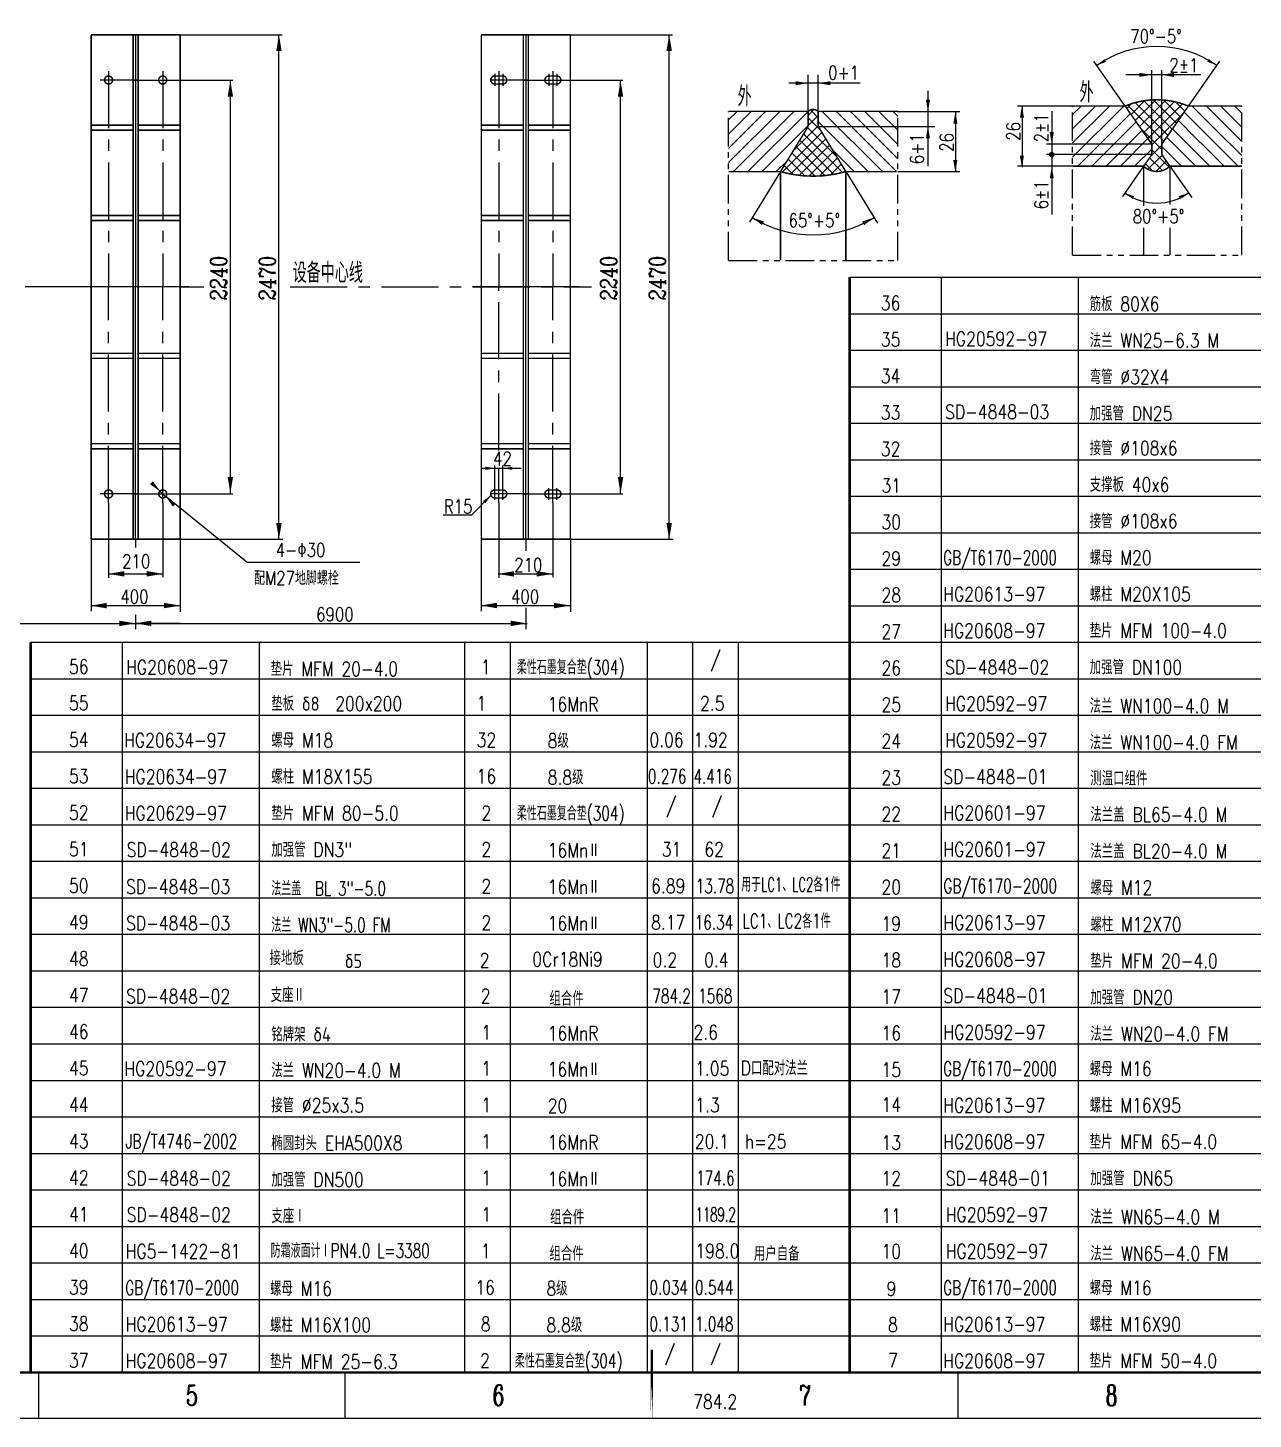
# Model space of a CAD drawing. Header units: millimetres. Extents: x 0 to 841, y 645 to 1239.
# Drawn here: x 291.3 to 559.8, y 644.7 to 949.6 of the extents above; entities that cross this region are included whole.
import ezdxf
from ezdxf.enums import TextEntityAlignment as Align

# ---------------------------------------------------------------- set-up
doc = ezdxf.new("R2010")
doc.units = ezdxf.units.MM
doc.header["$LTSCALE"] = 10
for name, pattern in [('CENTER', [2, 1.25, -0.25, 0.25, -0.25]), ('DASHDOT-M', [25, 20, -2, 1, -2]), ('PHANTOM2', [1.25, 0.625, -0.125, 0.125, -0.125, 0.125, -0.125])]:
    doc.linetypes.add(name, pattern=pattern)
for name, color, linetype in [('CEN', 1, 'CENTER'), ('DIM', 4, 'Continuous'), ('DIV', 5, 'PHANTOM2'), ('HAT', 3, 'Continuous'), ('THN', 2, 'Continuous'), ('TXT', 4, 'Continuous')]:
    doc.layers.add(name, color=color, linetype=linetype)
doc.layers.add('THK', color=7, linetype='Continuous', lineweight=40)
doc.styles.add('HZ', font='romans.shx', dxfattribs={"width": 3, "height": 6, "bigfont": 'hztxtc.shx'})
doc.styles.add('HZFS', font='complex.shx', dxfattribs={"width": 0.7, "bigfont": 'HZTXTC.SHX'})
doc.styles.get("Standard").update_dxf_attribs({"font": 'complex.shx', "width": 0.7, "bigfont": 'HZTXTC.SHX'})

msp = doc.modelspace()

# ---------------------------------------------------------------- hatches: boundary and pattern name
at = {"layer": 'HAT'}
h = msp.add_hatch(dxfattribs=at)
h.set_pattern_fill('ANSI37', color=256, scale=0.5, style=0)
h.set_pattern_definition([(45, (-61.2602, -0.4111), (-1.122532, 1.122532), []), (135, (-61.2602, -0.4111), (-1.122532, -1.122532), [])])
h.paths.add_polyline_path([(539.77681, 924.14464), (545.62066, 932.49051, 0.082905444), (539.77681, 933.8335)])
h.paths.add_polyline_path([(539.77681, 933.8335, 0.030238025), (537.57681, 933.8335), (537.57681, 924.14464), (537.57681, 921.8339), (535.79591, 919.29051, 0.396470089), (541.55772, 919.29051), (539.77681, 921.8339), (539.77681, 924.0339)])
h.paths.add_polyline_path([(537.57681, 924.14464), (537.57681, 933.8335, 0.082905444), (531.73297, 932.49051)])
h = msp.add_hatch(dxfattribs=at)
h.set_pattern_fill('ANSI37', color=256, scale=0.5, style=0)
h.set_pattern_definition([(45, (-30.7957, -0.4111), (-1.122532, 1.122532), []), (135, (-30.7957, -0.4111), (-1.122532, -1.122532), [])])
h.paths.add_polyline_path([(456.21569, 918.10661, 0.139712837), (470.5481, 918.10661), (464.4819, 928.00661), (464.4819, 931.30661, 0.393548223), (462.26635, 931.29213), (462.2819, 928.00661)])

# ---------------------------------------------------------------- linework, layer by layer
at = {"color": 1, "linetype": 'DASHDOT-M'}
for p, q in [((314.90982, 948.08604), (314.90982, 892.83362)), ((400.41433, 948.08604), (400.41433, 892.83362)), ((393.60361, 939.51074), (393.60361, 936.91144)), ((395.36361, 939.51074), (395.36361, 936.91144)), ((405.46506, 939.51074), (405.46506, 936.91144)), ((407.22506, 939.51074), (407.22506, 936.91144)), ((315.46187, 938.18604), (307.14521, 938.18604)), ((314.35777, 938.18604), (322.67443, 938.18604)), ((400.96639, 938.18604), (392.64972, 938.18604)), ((399.86228, 938.18604), (408.17895, 938.18604)), ((326.58882, 892.83362), (303.22355, 892.83362)), ((314.90982, 837.5812), (314.90982, 892.83362)), ((324.66208, 892.83362), (329.82116, 892.83362)), ((412.09334, 892.83362), (388.72807, 892.83362)), ((400.41433, 837.5812), (400.41433, 892.83362)), ((394.48361, 845.53353), (394.48361, 853.23514)), ((393.60361, 846.1565), (393.60361, 848.75579)), ((395.36361, 846.1565), (395.36361, 848.75579)), ((405.46506, 846.1565), (405.46506, 848.75579)), ((407.22506, 846.1565), (407.22506, 848.75579)), ((315.46187, 847.4812), (307.14521, 847.4812)), ((314.35777, 847.4812), (322.67443, 847.4812)), ((400.96639, 847.4812), (392.64972, 847.4812)), ((399.86228, 847.4812), (408.17895, 847.4812))]:
    msp.add_line(p, q, dxfattribs=at)
at = {"color": 4, "linetype": 'Continuous'}
for p, q in [((316.80521, 948.08604), (347.04531, 948.08604)), ((402.30972, 948.08604), (432.54983, 948.08604)), ((531.73297, 932.49051), (524.85382, 942.31495)), ((545.62066, 932.49051), (552.52003, 942.34383)), ((462.26629, 931.30661), (462.26629, 939.31082)), ((462.26629, 931.30661), (462.26629, 939.31082)), ((537.57681, 924.14464), (537.57681, 940.37348)), ((539.77681, 924.14464), (539.77681, 940.37348)), ((318.57435, 938.18604), (336.19097, 938.18604)), ((404.07887, 938.18604), (421.69549, 938.18604)), ((481.93272, 931.30661), (495.53715, 931.30661)), ((520.23676, 932.49051), (508.17674, 932.49051)), ((537.57681, 924.14464), (514.51735, 924.14464)), ((537.57681, 921.8339), (514.51735, 921.8339)), ((456.21569, 918.10661), (449.45399, 907.07155)), ((470.5481, 918.10661), (477.44945, 906.84366)), ((520.23676, 919.29051), (508.17674, 919.29051)), ((535.79591, 919.29051), (531.13737, 912.63742)), ((541.55772, 919.29051), (546.33598, 912.46644)), ((393.60361, 848.75579), (393.60361, 853.74419)), ((395.36361, 848.75579), (395.36361, 853.74419)), ((308.9791, 845.53353), (308.9791, 829.127)), ((318.57435, 847.4812), (336.19097, 847.4812)), ((320.84054, 845.53353), (320.84054, 829.27687)), ((394.48361, 845.53353), (394.48361, 829.127)), ((404.07887, 847.4812), (421.69549, 847.4812)), ((406.34506, 845.53353), (406.34506, 829.27687)), ((382.27214, 842.92689), (388.55088, 842.92689)), ((305.15756, 837.5812), (305.15756, 821.78688)), ((314.90982, 837.5812), (314.90982, 835.73505)), ((316.80521, 837.5812), (347.19252, 837.5812)), ((324.66208, 837.5812), (324.66208, 821.637)), ((390.66208, 837.5812), (390.66208, 821.78688)), ((400.41433, 837.5812), (400.41433, 835.00543)), ((402.30972, 837.5812), (432.69704, 837.5812)), ((410.16659, 837.5812), (410.16659, 821.637)), ((314.90982, 820.98219), (314.90982, 817.88293)), ((400.41433, 822.50037), (400.41433, 817.88293))]:
    msp.add_line(p, q, dxfattribs=at)
at = {"color": 1, "linetype": 'ByBlock'}
for p, q in [((346.32083, 837.5812), (346.32083, 948.08604)), ((431.82535, 837.5812), (431.82535, 948.08604)), ((548.3296, 939.31538), (531.86404, 939.31538)), ((545.34861, 939.31538), (534.35501, 939.31538)), ((335.66208, 847.4812), (335.66208, 938.18604)), ((421.16659, 847.4812), (421.16659, 938.18604)), ((473.69067, 937.48521), (458.02195, 937.48521)), ((470.55886, 937.48521), (459.56525, 937.48521)), ((488.52972, 935.83672), (488.52972, 919.28828)), ((509.14245, 932.49051), (509.14245, 919.05241)), ((515.66577, 931.36372), (515.66577, 908.7477)), ((494.53881, 928.44001), (494.53881, 917.98451)), ((390.66208, 853.09844), (399.4083, 853.09844)), ((318.46875, 849.88396), (321.47809, 846.87462)), ((339.26251, 832.49736), (321.4986, 846.89693)), ((392.8074, 847.1834), (388.55088, 842.92689)), ((308.85701, 829.97386), (320.84054, 829.97386)), ((394.36153, 829.97386), (406.34506, 829.97386)), ((305.15756, 823.01955), (324.66208, 823.01955)), ((390.66208, 823.01955), (410.16659, 823.01955)), ((229.10982, 819.11671), (314.90982, 819.11671)), ((314.90982, 819.12866), (324.66208, 819.12866)), ((314.90982, 819.11671), (400.70982, 819.11671))]:
    msp.add_line(p, q, dxfattribs=at)
at = {"color": 2, "linetype": 'Continuous'}
for p, q in [((464.4819, 931.30661), (464.4819, 939.31018)), ((464.4819, 931.30661), (464.4819, 939.31018)), ((464.4819, 928.00661), (464.4819, 931.30661))]:
    msp.add_line(p, q, dxfattribs=at)
at = {"color": 0, "linetype": 'Continuous'}
for p, q in [((444.83108, 929.42776), (446.70994, 931.30661)), ((444.83108, 923.20522), (452.93248, 931.30661)), ((444.83108, 920.09395), (456.04375, 931.30661)), ((444.83108, 926.31649), (449.82121, 931.30661)), ((445.95502, 918.10661), (459.15502, 931.30661)), ((449.06629, 918.10661), (462.2819, 931.32222)), ((478.55397, 918.10661), (465.35397, 931.30661)), ((481.66524, 918.10661), (468.46524, 931.30661)), ((481.93272, 920.9504), (471.57651, 931.30661)), ((481.93272, 924.06167), (474.68778, 931.30661)), ((481.93272, 927.17294), (477.79905, 931.30661)), ((481.93272, 930.28421), (480.91032, 931.30661)), ((520.23676, 927.50039), (525.22689, 932.49051)), ((520.23676, 930.61166), (522.11562, 932.49051)), ((520.23676, 921.27785), (531.44943, 932.49051)), ((520.23676, 924.38912), (528.33816, 932.49051)), ((521.3607, 919.29051), (532.89753, 930.82734)), ((550.28726, 925.54835), (544.6835, 931.15211)), ((553.39853, 925.54835), (546.45637, 932.49051)), ((556.5098, 925.54835), (549.56764, 932.49051)), ((557.3384, 927.83102), (552.67891, 932.49051)), ((557.3384, 930.94229), (555.81034, 932.47035)), ((452.17756, 918.10661), (462.2819, 928.21095)), ((475.4427, 918.10661), (464.4819, 929.06741)), ((524.47197, 919.29051), (534.17887, 928.99741)), ((527.58324, 919.29051), (535.4602, 927.16747)), ((544.06472, 925.54835), (542.12083, 927.49224)), ((547.17599, 925.54835), (543.40217, 929.32217)), ((530.69451, 919.29051), (536.74154, 925.33754)), ((543.1139, 923.3879), (540.95345, 925.54835)), ((546.22517, 923.3879), (544.06472, 925.54835)), ((549.33644, 923.3879), (547.17599, 925.54835)), ((552.44771, 923.3879), (550.28726, 925.54835)), ((555.55898, 923.3879), (553.39853, 925.54835)), ((557.3384, 924.71975), (556.5098, 925.54835)), ((472.33143, 918.10661), (467.72635, 922.71169)), ((533.80578, 919.29051), (537.57681, 923.06155)), ((539.89187, 921.87345), (539.77681, 921.9885)), ((544.11307, 919.27746), (540.00263, 923.3879)), ((547.21129, 919.29051), (543.1139, 923.3879)), ((550.32256, 919.29051), (546.22517, 923.3879)), ((553.43383, 919.29051), (549.33644, 923.3879)), ((556.5451, 919.29051), (552.44771, 923.3879)), ((557.3384, 921.60848), (555.55898, 923.3879)), ((455.28883, 918.10661), (457.68228, 920.50006))]:
    msp.add_line(p, q, dxfattribs=at)
at = {"color": 0, "linetype": 'ByBlock'}
msp.add_line((494.55239, 931.30661), (494.55239, 918.10661), dxfattribs=at)
at = {"color": 7, "linetype": 'Continuous'}
for p, q in [((464.4819, 928.00661), (490.07012, 927.98803)), ((537.57681, 924.14464), (537.57681, 921.8339)), ((539.77681, 924.0339), (539.77681, 921.87345)), ((481.93272, 918.10661), (483.16399, 918.10661)), ((481.93272, 918.10661), (495.53715, 918.10661)), ((339.26251, 832.49736), (364.06368, 832.49736)), ((427.04019, 654.98478), (427.04019, 814.98478)), ((437.04019, 654.98478), (437.04019, 814.98478)), ((447.04019, 654.98478), (447.04019, 814.98478))]:
    msp.add_line(p, q, dxfattribs=at)
for p, q in [((471.38073, 894.98478), (651, 894.98478)), ((491.5201, 654.98478), (491.5201, 894.98478)), ((521.5201, 654.98478), (521.5201, 894.98478)), ((471.38073, 886.98478), (651, 886.98478)), ((471.38073, 878.98478), (651, 878.98478)), ((471.38073, 870.98478), (651, 870.98478)), ((471.38073, 862.98478), (651, 862.98478)), ((471.38073, 854.98478), (651, 854.98478)), ((471.38073, 846.98478), (651, 846.98478)), ((471.38073, 838.98478), (651, 838.98478)), ((471.38073, 830.98478), (651, 830.98478)), ((471.5201, 822.98478), (651, 822.98478)), ((291.90083, 814.98478), (471.5201, 814.98478)), ((312.04019, 654.98478), (312.04019, 814.98478)), ((342.04019, 654.98478), (342.04019, 814.98478)), ((387.04019, 654.98478), (387.04019, 814.98478)), ((397.04019, 654.98478), (397.04019, 814.98478)), ((471.38073, 814.98478), (651, 814.98478)), ((291.90083, 806.98478), (471.5201, 806.98478)), ((471.5201, 806.98478), (651, 806.98478)), ((291.90083, 798.98478), (471.5201, 798.98478)), ((471.38073, 798.98478), (651, 798.98478)), ((291.90083, 790.98478), (471.5201, 790.98478)), ((471.38073, 790.98478), (651, 790.98478)), ((292.04019, 782.98478), (471.5201, 782.98478)), ((471.38073, 782.98478), (651, 782.98478)), ((292.04019, 774.98478), (471.5201, 774.98478)), ((471.38073, 774.98478), (651, 774.98478)), ((292.04019, 766.98478), (471.5201, 766.98478)), ((471.38073, 766.98478), (651, 766.98478)), ((292.04019, 758.98478), (471.5201, 758.98478)), ((471.38073, 758.98478), (651, 758.98478)), ((292.04019, 750.98478), (471.5201, 750.98478)), ((471.38073, 750.98478), (651, 750.98478)), ((292.04019, 742.98478), (471.5201, 742.98478)), ((471.38073, 742.98478), (651, 742.98478)), ((292.04019, 734.98478), (471.5201, 734.98478)), ((471.38073, 734.98478), (651, 734.98478)), ((292.04019, 726.98478), (471.5201, 726.98478)), ((471.38073, 726.98478), (651, 726.98478)), ((292.04019, 718.98478), (471.5201, 718.98478)), ((471.38073, 718.98478), (651, 718.98478)), ((292.04019, 710.98478), (471.5201, 710.98478)), ((471.38073, 710.98478), (651, 710.98478)), ((292.04019, 702.98478), (471.5201, 702.98478)), ((471.38073, 702.98478), (651, 702.98478)), ((292.04019, 694.98478), (471.5201, 694.98478)), ((471.5201, 694.98478), (651, 694.98478)), ((292.04019, 686.98478), (471.5201, 686.98478)), ((471.5201, 686.98478), (651, 686.98478)), ((292.04019, 678.98478), (471.5201, 678.98478)), ((471.5201, 678.98478), (651, 678.98478)), ((292.04019, 670.98478), (471.5201, 670.98478)), ((471.5201, 670.98478), (651, 670.98478)), ((471.5201, 662.98478), (651, 662.98478)), ((471.5201, 654.98478), (651, 654.98478))]:
    msp.add_line(p, q)
at = {"color": 4, "linetype": 'Continuous', "const_width": 0.33}
for points in [[(324.66208, 948.08604), (305.15756, 948.08604)], [(305.15756, 948.08604), (305.15756, 892.83362)], [(314.35777, 948.08604), (314.35777, 892.83362)], [(315.46187, 948.08604), (315.46187, 892.83362)], [(324.66208, 948.08604), (324.66208, 892.83362)], [(410.16659, 948.08604), (390.66208, 948.08604)], [(390.66208, 948.08604), (390.66208, 892.83362)], [(399.86228, 948.08604), (399.86228, 892.83362)], [(400.96639, 948.08604), (400.96639, 892.83362)], [(410.16659, 948.08604), (410.16659, 892.83362)], [(393.60361, 939.06604), (394.48361, 939.06604)], [(394.48361, 939.06604), (395.36361, 939.06604)], [(405.46506, 939.06604), (406.34506, 939.06604)], [(406.34506, 939.06604), (407.22506, 939.06604)], [(393.60361, 937.30604), (394.48361, 937.30604)], [(394.48361, 937.30604), (395.36361, 937.30604)], [(405.46506, 937.30604), (406.34506, 937.30604)], [(406.34506, 937.30604), (407.22506, 937.30604)], [(444.83108, 931.30661), (462.26629, 931.30661)], [(462.26629, 931.30661), (462.2819, 928.00661)], [(464.4819, 931.30661), (481.93272, 931.30661)], [(464.4819, 931.30661), (464.4819, 928.00661)], [(520.23676, 932.49051), (531.73297, 932.49051)], [(545.62066, 932.49051), (557.3384, 932.49051)], [(314.35777, 928.28604), (305.15756, 928.28604)], [(314.35777, 927.18604), (305.15756, 927.18604)], [(324.66208, 928.28604), (315.46187, 928.28604)], [(324.66208, 927.18604), (315.46187, 927.18604)], [(399.86228, 928.28604), (390.66208, 928.28604)], [(399.86228, 927.18604), (390.66208, 927.18604)], [(410.16659, 928.28604), (400.96639, 928.28604)], [(410.16659, 927.18604), (400.96639, 927.18604)], [(456.21569, 918.10661), (462.2819, 928.00661)], [(470.5481, 918.10661), (464.4819, 928.00661)], [(444.83108, 918.10661), (456.21569, 918.10661)], [(456.21569, 918.10661), (456.21569, 898.64137)], [(470.5481, 918.10661), (481.66524, 918.10661)], [(470.5481, 918.10661), (470.5481, 898.64137)], [(534.84625, 919.29051), (535.79591, 919.29051)], [(535.79591, 919.29051), (535.79591, 910.58876)], [(541.55772, 919.29051), (557.3384, 919.29051)], [(541.55772, 919.29051), (541.55772, 910.88529)], [(314.35777, 908.48604), (305.15756, 908.48604)], [(324.66208, 908.48604), (315.46187, 908.48604)], [(399.86228, 908.48604), (390.66208, 908.48604)], [(410.16659, 908.48604), (400.96639, 908.48604)], [(314.35777, 907.38604), (305.15756, 907.38604)], [(324.66208, 907.38604), (315.46187, 907.38604)], [(399.86228, 907.38604), (390.66208, 907.38604)], [(410.16659, 907.38604), (400.96639, 907.38604)], [(535.79591, 905.84625), (535.79591, 899.82527)], [(541.55772, 905.84625), (541.55772, 899.82527)], [(305.15756, 837.5812), (305.15756, 892.83362)], [(314.35777, 837.5812), (314.35777, 892.83362)], [(315.46187, 837.5812), (315.46187, 892.83362)], [(324.66208, 837.5812), (324.66208, 892.83362)], [(390.66208, 837.5812), (390.66208, 892.83362)], [(399.86228, 837.5812), (399.86228, 892.83362)], [(400.96639, 837.5812), (400.96639, 892.83362)], [(410.16659, 837.5812), (410.16659, 892.83362)], [(314.35777, 878.2812), (305.15756, 878.2812)], [(324.66208, 878.2812), (315.46187, 878.2812)], [(399.86228, 878.2812), (390.66208, 878.2812)], [(410.16659, 878.2812), (400.96639, 878.2812)], [(314.35777, 877.1812), (305.15756, 877.1812)], [(324.66208, 877.1812), (315.46187, 877.1812)], [(399.86228, 877.1812), (390.66208, 877.1812)], [(410.16659, 877.1812), (400.96639, 877.1812)], [(314.35777, 858.4812), (305.15756, 858.4812)], [(314.35777, 857.3812), (305.15756, 857.3812)], [(324.66208, 858.4812), (315.46187, 858.4812)], [(324.66208, 857.3812), (315.46187, 857.3812)], [(399.86228, 858.4812), (390.66208, 858.4812)], [(399.86228, 857.3812), (390.66208, 857.3812)], [(410.16659, 858.4812), (400.96639, 858.4812)], [(410.16659, 857.3812), (400.96639, 857.3812)], [(393.60361, 848.3612), (394.48361, 848.3612)], [(394.48361, 848.3612), (395.36361, 848.3612)], [(405.46506, 848.3612), (406.34506, 848.3612)], [(406.34506, 848.3612), (407.22506, 848.3612)], [(393.60361, 846.6012), (394.48361, 846.6012)], [(394.48361, 846.6012), (395.36361, 846.6012)], [(405.46506, 846.6012), (406.34506, 846.6012)], [(406.34506, 846.6012), (407.22506, 846.6012)], [(324.66208, 837.5812), (305.15756, 837.5812)], [(410.16659, 837.5812), (390.66208, 837.5812)]]:
    msp.add_lwpolyline(points, dxfattribs=at)
at = {"color": 4, "linetype": 'Continuous'}
for points, const_width in [([(309.8591, 938.18604, 2.414213562), (308.9791, 937.30604, 0.414213562)], 0.33), ([(319.96054, 938.18604, -2.414213562), (320.84054, 937.30604, -0.414213562)], 0.33), ([(515.66577, 922.1339, 2.414213562), (515.96577, 921.8339, 0.414213562)], 0.6), ([(309.8591, 847.4812, -2.414213562), (308.9791, 848.3612, -0.414213562)], 0.33), ([(319.96054, 847.4812, 2.414213562), (320.84054, 848.3612, 0.414213562)], 0.33)]:
    msp.add_lwpolyline(points, format="xyb", close=True, dxfattribs=dict(at, const_width=const_width))
at = {"color": 4, "linetype": 'Continuous', "const_width": 0.33}
for points in [[(392.72361, 938.18604, -0.414213562), (393.60361, 939.06604, -0.414213562)], [(396.24361, 938.18604, 0.414213562), (395.36361, 939.06604, 0.414213562)], [(404.58506, 938.18604, -0.414213562), (405.46506, 939.06604, -0.414213562)], [(408.10506, 938.18604, 0.414213562), (407.22506, 939.06604, 0.414213562)], [(393.60361, 937.30604, -0.414213562), (392.72361, 938.18604, -2.414213562)], [(395.36361, 937.30604, 0.414213562), (396.24361, 938.18604, 2.414213562)], [(405.46506, 937.30604, -0.414213562), (404.58506, 938.18604, -2.414213562)], [(407.22506, 937.30604, 0.414213562), (408.10506, 938.18604, 2.414213562)], [(545.62066, 932.49051, 0.198197068), (531.73297, 932.49051, 0.198197068)], [(464.4819, 931.30661, 0.38977975), (462.2819, 931.30661, 0.38977975)], [(456.21569, 918.10661, 0.139712837), (470.5481, 918.10661, 0.139712837)], [(535.79591, 919.29051, 0.396470089), (541.55772, 919.29051, 0.396470089)], [(393.60361, 848.3612, 0.414213562), (392.72361, 847.4812, 2.414213562)], [(392.72361, 847.4812, 0.414213562), (393.60361, 846.6012, 0.414213562)], [(395.36361, 848.3612, -0.414213562), (396.24361, 847.4812, -2.414213562)], [(396.24361, 847.4812, -0.414213562), (395.36361, 846.6012, -0.414213562)], [(405.46506, 848.3612, 0.414213562), (404.58506, 847.4812, 2.414213562)], [(404.58506, 847.4812, 0.414213562), (405.46506, 846.6012, 0.414213562)], [(407.22506, 848.3612, -0.414213562), (408.10506, 847.4812, -2.414213562)], [(408.10506, 847.4812, -0.414213562), (407.22506, 846.6012, -0.414213562)]]:
    msp.add_lwpolyline(points, format="xyb", dxfattribs=at)
at = {"color": 7, "linetype": 'Continuous', "const_width": 0.33}
for points in [[(537.57681, 924.14464), (531.73297, 932.49051)], [(539.77681, 924.14464), (545.62066, 932.49051)], [(537.57681, 921.8339), (535.79591, 919.29051)], [(539.77681, 921.8339), (541.55772, 919.29051)]]:
    msp.add_lwpolyline(points, dxfattribs=at)
at = {"color": 2, "linetype": 'Continuous', "const_width": 0.33}
for points in [[(537.57681, 921.8339), (537.57681, 924.14464)], [(539.77681, 921.8339), (539.77681, 924.14464)], [(535.79591, 919.29051), (520.23676, 919.29051)]]:
    msp.add_lwpolyline(points, dxfattribs=at)
at = {"const_width": 0.6}
for points in [[(471.38073, 654.98478), (471.38073, 894.98478)], [(291.90083, 654.98478), (291.90083, 814.98478)]]:
    msp.add_lwpolyline(points, dxfattribs=at)
at = {"color": 4, "linetype": 'Continuous'}
for centre, radius, start, end in [((538.67681, 922.57367), 22.93569, 55, 125), ((538.67681, 923.40487), 12.17255, 235, 305), ((463.3819, 929.8018), 25.53889, 238.5022005, 301.4977995)]:
    msp.add_arc(centre, radius, start, end, dxfattribs=at)
at = {"color": 1, "linetype": 'ByBlock'}
for points in [[(345.72683, 944.5451), (346.91483, 944.5451), (346.32083, 948.1091)], [(431.23135, 944.5451), (432.41935, 944.5451), (431.82535, 948.1091)], [(534.8783, 939.76088), (534.8783, 938.86988), (537.5513, 939.31538)], [(534.8783, 939.76088), (534.8783, 938.86988), (537.5513, 939.31538)], [(542.41811, 939.76088), (542.41811, 938.86988), (539.74511, 939.31538)], [(542.41811, 939.76088), (542.41811, 938.86988), (539.74511, 939.31538)], [(335.06808, 934.5206), (336.25608, 934.5206), (335.66208, 938.0846)], [(420.57259, 934.5206), (421.76059, 934.5206), (421.16659, 938.0846)], [(459.57285, 937.93071), (459.57285, 937.03971), (462.24585, 937.48521)], [(459.57285, 937.93071), (459.57285, 937.03971), (462.24585, 937.48521)], [(467.1551, 937.93071), (467.1551, 937.03971), (464.4821, 937.48521)], [(467.1551, 937.93071), (467.1551, 937.03971), (464.4821, 937.48521)], [(488.09136, 933.85113), (488.98236, 933.85113), (488.53686, 931.17813)], [(494.10689, 928.63361), (494.99789, 928.63361), (494.55239, 931.30661)], [(508.69106, 929.92351), (509.58206, 929.92351), (509.13656, 932.59651)], [(488.08422, 925.3872), (488.97522, 925.3872), (488.52972, 928.0602)], [(515.21797, 926.77627), (516.10897, 926.77627), (515.66347, 924.10327)], [(508.679, 921.64039), (509.57, 921.64039), (509.1245, 918.96739)], [(494.08503, 920.63048), (494.97603, 920.63048), (494.53053, 917.95748)], [(515.22164, 916.62587), (516.11264, 916.62587), (515.66714, 919.29887)], [(335.06808, 851.16484), (336.25608, 851.16484), (335.66208, 847.60084)], [(391.57154, 853.4578), (391.57154, 852.745), (393.70994, 853.1014)], [(397.47972, 853.45546), (397.47972, 852.74266), (395.34132, 853.09906)], [(420.57259, 851.16484), (421.76059, 851.16484), (421.16659, 847.60084)], [(318.70712, 850.23861), (318.07709, 849.60858), (320.2822, 848.03349)], [(323.0942, 844.70831), (323.72423, 845.33834), (321.51912, 846.91342)], [(391.53235, 845.42764), (391.02832, 845.93167), (392.79241, 847.19173)], [(345.7218, 841.08478), (346.9098, 841.08478), (346.3158, 837.52078)], [(431.23135, 841.11499), (432.41935, 841.11499), (431.82535, 837.55099)], [(312.45018, 830.56786), (312.45018, 829.37986), (308.88618, 829.97386)], [(317.31612, 830.56786), (317.31612, 829.37986), (320.88012, 829.97386)], [(397.83261, 830.54994), (397.83261, 829.36194), (394.26861, 829.95594)], [(402.82064, 830.56786), (402.82064, 829.37986), (406.38464, 829.97386)], [(308.57819, 823.60161), (308.57819, 822.41361), (305.01419, 823.00761)], [(321.10184, 823.61355), (321.10184, 822.42555), (324.66584, 823.01955)], [(394.0827, 823.6255), (394.0827, 822.4375), (390.5187, 823.0315)], [(406.60636, 823.61355), (406.60636, 822.42555), (410.17036, 823.01955)], [(311.35065, 819.71496), (311.35065, 818.52696), (314.91465, 819.12096)], [(318.37663, 819.71496), (318.37663, 818.52696), (314.81263, 819.12096)], [(397.10446, 819.71071), (397.10446, 818.52271), (400.66846, 819.11671)]]:
    msp.add_solid(points, dxfattribs=at)
at = {"color": 4, "linetype": 'Continuous'}
for points in [[(527.53449, 942.15862), (527.17323, 942.76286), (525.54114, 941.37695)], [(550.10628, 942.81336), (549.74501, 942.20912), (551.73836, 941.42744)], [(533.42902, 912.09497), (533.75093, 912.72106), (531.71169, 913.37372)], [(543.43779, 912.72289), (543.75969, 912.0968), (545.47702, 913.37555)], [(452.16859, 906.40495), (452.57892, 907.18343), (450.03832, 908.02519)], [(474.14218, 907.17002), (474.55251, 906.39155), (476.68278, 908.01178)]]:
    msp.add_solid(points, dxfattribs=at)
at = {"layer": 'CEN'}
for p, q in [((308.9791, 940.1337), (308.9791, 892.83362)), ((320.84054, 940.1337), (320.84054, 892.83362)), ((394.48361, 940.1337), (394.48361, 892.83362)), ((406.34506, 940.1337), (406.34506, 892.83362)), ((303.22355, 892.83362), (264.86757, 892.83362)), ((308.9791, 845.53353), (308.9791, 892.83362)), ((320.84054, 845.53353), (320.84054, 892.83362)), ((348.7652, 892.83362), (414.83967, 892.83362)), ((394.48361, 857.00558), (394.48361, 892.83362)), ((406.34506, 845.53353), (406.34506, 892.83362))]:
    msp.add_line(p, q, dxfattribs=at)
at = {"layer": 'DEFPOINTS', "color": 0, "linetype": 'ByBlock'}
for p in [(488.52972, 921.9055), (494.53053, 917.95748), (509.1245, 918.96739)]:
    msp.add_point(p, dxfattribs=at)
at = {"layer": 'DIV'}
for p, q in [((444.83108, 898.64137), (444.83108, 931.30661)), ((481.93272, 898.64137), (481.93272, 931.30661)), ((520.23676, 899.82527), (520.23676, 932.49051)), ((557.3384, 899.82527), (557.3384, 932.49051)), ((520.23676, 899.82527), (557.3384, 899.82527)), ((444.83108, 898.64137), (481.93272, 898.64137))]:
    msp.add_line(p, q, dxfattribs=at)
at = {"layer": 'THK'}
msp.add_lwpolyline([(25, 654.98478), (831, 654.98478), (831, 1228.98478), (25, 1228.98478)], close=True, dxfattribs=at)
at = {"layer": 'THN'}
for p, q in [((293.66667, 644.98478), (293.66667, 654.98478)), ((360.83333, 644.98478), (360.83333, 654.98478)), ((495.16667, 644.98478), (495.16667, 654.98478))]:
    msp.add_line(p, q, dxfattribs=at)
msp.add_lwpolyline([(0, 644.98478), (841, 644.98478), (841, 1238.98478), (0, 1238.98478)], close=True, dxfattribs=at)
at = {"layer": 'THN', "const_width": 0.5}
msp.add_lwpolyline([(428, 644.98478), (428, 659.98478)], close=True, dxfattribs=at)
at = {"layer": 'TXT', "linetype": 'Continuous'}
msp.add_line((292.04019, 662.98478), (471.5201, 662.98478), dxfattribs=at)

# ---------------------------------------------------------------- texts
at = {"color": 3, "linetype": 'ByBlock', "style": 'HZFS', "width": 0.8}
for s, p in [('70%%d-5%%d', (532.85406, 946.25319)), ('2%%p1', (541.4497, 939.93601)), ('0+1', (466.65995, 938.29542)), ('65%%d+5%%d', (457.97017, 905.92946)), ('80%%d+5%%d', (533.40169, 906.8112))]:
    msp.add_text(s, height=3, dxfattribs=at).set_placement(p)
at = {"color": 7, "linetype": 'Continuous', "style": 'HZ', "width": 0.7}
for s, p in [('外', (446.82623, 932.38648)), ('外', (521.75796, 933.29161)), ('设备中心线', (349.31707, 893.74659))]:
    msp.add_text(s, height=4.4, dxfattribs=at).set_placement(p)
at = {"color": 3, "linetype": 'ByBlock', "style": 'HZFS', "width": 0.8}
for s, p in [('2%%p1', (514.85403, 924.54067)), ('26', (508.72569, 924.87339)), ('6+1', (487.6219, 919.72783)), ('26', (494.12206, 922.46553)), ('6%%p1', (514.85403, 909.84746))]:
    msp.add_text(s, height=3, rotation=90, dxfattribs=at).set_placement(p)
at = {"layer": 'DIM', "style": 'HZFS', "width": 0.8}
for s, p in [('2240', (334.86654, 889.89429)), ('2470', (345.52529, 889.89429)), ('2240', (420.37106, 889.89429)), ('2470', (431.02981, 889.89429))]:
    msp.add_text(s, height=3.564, rotation=90, dxfattribs=at).set_placement(p)
for s, p in [('42', (393.24371, 853.71394)), ('R15', (382.44383, 843.23121)), ('4-Φ30', (345.5993, 833.69302)), ('210', (311.94012, 831.197)), ('210', (397.87449, 830.43552)), ('配M27地脚螺栓', (340.8494, 827.54957)), ('400', (311.55905, 823.48122)), ('400', (397.17147, 823.48122)), ('6900', (354.45457, 819.57838))]:
    msp.add_text(s, height=3, dxfattribs=at).set_placement(p)
at = {"layer": 'TXT', "linetype": 'Continuous', "style": 'HZFS'}
for s, width, p in [('36', 0.8, (478.20177, 887.76717)), ('筋板 80X6', 0.8, (523.97777, 887.541)), ('35', 0.8, (478.20177, 879.76717)), ('HG20592-97', 0.8, (492.28765, 879.90971)), ('法兰 WN25-6.3 M', 0.8, (523.97777, 879.541)), ('弯管 %%c32X4', 0.8, (523.97777, 871.541)), ('34', 0.8, (478.20177, 871.76717)), ('33', 0.8, (478.20177, 863.76717)), ('SD-4848-03', 0.8, (492.28765, 863.90971)), ('加强管 DN25', 0.8, (523.97777, 863.541)), ('32', 0.8, (478.20177, 855.76717)), ('接管 %%c108x6', 0.8, (523.97777, 855.94574)), ('31', 0.8, (478.34114, 847.76717)), ('支撑板 40x6', 0.8, (523.97777, 847.94574)), ('30', 0.8, (478.34114, 839.76717)), ('接管 %%c108x6', 0.8, (523.97777, 839.94574)), ('GB/T6170-2000', 0.7, (491.86236, 831.96165)), ('29', 0.8, (478.34114, 831.76717)), ('螺母 M20', 0.8, (523.97777, 831.95295)), ('28', 0.8, (478.34114, 823.76717)), ('HG20613-97', 0.8, (491.86236, 823.96165)), ('螺柱 M20X105', 0.8, (523.97777, 823.95295)), ('27', 0.8, (478.34114, 815.76717)), ('HG20608-97', 0.8, (491.86236, 815.96165)), ('垫片 MFM 100-4.0', 0.8, (523.97777, 815.95295)), ('56', 0.8, (300.30625, 808.08166)), ('HG20608-97', 0.8, (312.81418, 807.96165)), ('垫片 MFM 20-4.0', 0.8, (344.49787, 807.58663)), ('1', 0.8, (390.53707, 808.02373)), ('柔性石墨复合垫(304)', 0.7, (398.45099, 807.95044)), ('/', 0.8, (440.79895, 809.58935, -651)), ('SD-4848-02', 0.8, (492.28765, 807.96165)), ('加强管 DN100', 0.8, (523.97777, 807.94574)), ('26', 0.8, (478.34114, 807.76717)), ('55', 0.8, (300.30625, 800.08166)), ('垫板 δ8  200x200', 0.8, (344.63723, 799.95295)), ('1', 0.8, (389.62817, 800.02373)), ('16MnR', 0.8, (405.20242, 799.8274)), ('2.5', 0.8, (438.58569, 800.02373)), ('25', 0.8, (478.34114, 799.76717)), ('HG20592-97', 0.8, (492.28765, 799.96165)), ('法兰 WN100-4.0 M', 0.8, (523.97777, 799.45988)), ('54', 0.8, (300.30625, 792.08166)), ('HG20634-97', 0.8, (312.38245, 791.96165)), ('螺母 M18', 0.8, (344.63723, 791.95295)), ('32', 0.8, (389.62817, 792.02373)), ('8级', 0.8, (405.20242, 791.8274)), ('0.06', 0.8, (427.48959, 792.02373)), ('1.92', 0.8, (437.15932, 792.02373)), ('24', 0.8, (478.34114, 791.76717)), ('HG20592-97', 0.8, (492.28765, 791.96165)), ('法兰 WN100-4.0 FM', 0.8, (523.97777, 791.45988)), ('53', 0.8, (300.30625, 784.08166)), ('HG20634-97', 0.8, (312.52182, 783.96165)), ('螺柱 M18X155', 0.8, (344.63723, 783.95295)), ('16', 0.8, (389.62817, 784.02373)), ('8.8级', 0.8, (405.20242, 783.8274)), ('0.276', 0.7, (427.16686, 784.02373)), ('4.416', 0.7, (437.14422, 784.02373)), ('23', 0.8, (478.34114, 783.76717)), ('SD-4848-01', 0.8, (491.90456, 783.96165)), ('测温口组件', 0.8, (524.11714, 783.58663)), ('/', 0.8, (431.07768, 777.58935, -651)), ('/', 0.8, (441.07768, 777.58935, -651)), ('52', 0.8, (300.30625, 776.08166)), ('HG20629-97', 0.8, (312.52182, 775.96165)), ('垫片 MFM 80-5.0', 0.8, (344.63723, 775.95295)), ('2', 0.8, (390.67643, 776.02373)), ('柔性石墨复合垫(304)', 0.7, (398.45099, 775.95044)), ('22', 0.8, (478.34114, 775.76717)), ('HG20601-97', 0.8, (491.90456, 776.01358)), ('法兰盖 BL65-4.0 M', 0.8, (524.11714, 775.63857)), ('加强管 DN3"', 0.8, (344.63723, 767.94574)), ('51', 0.8, (300.30625, 768.08166)), ('SD-4848-02', 0.8, (312.94711, 767.96165)), ('2', 0.8, (390.67643, 768.02373)), ('16MnⅡ', 0.8, (405.20242, 767.8274)), ('31', 0.8, (430.21349, 768.02373)), ('62', 0.8, (439.53775, 768.02373)), ('21', 0.8, (478.34114, 767.76717)), ('HG20601-97', 0.8, (491.90456, 768.01358)), ('法兰盖 BL20-4.0 M', 0.8, (524.11714, 767.63857)), ('50', 0.8, (300.30625, 760.08166)), ('SD-4848-03', 0.8, (312.80775, 759.85778)), ('法兰盖  BL 3"-5.0', 0.7, (344.63723, 759.45988)), ('2', 0.8, (390.67643, 759.9718)), ('16MnⅡ', 0.8, (405.20242, 759.8274)), ('6.89', 0.8, (427.86456, 760.02373)), ('13.78', 0.7, (437.63223, 760.02373)), ('用于LC1、LC2各1件', 0.6, (447.6372, 760.33235)), ('20', 0.8, (478.34114, 759.76717)), ('GB/T6170-2000', 0.7, (491.90456, 760.01358)), ('螺母 M12', 0.8, (524.11714, 759.63857)), ('49', 0.8, (300.30625, 752.08166)), ('SD-4848-03', 0.8, (312.80775, 751.85778)), ('法兰 WN3"-5.0 FM ', 0.7, (344.63723, 751.45988)), ('2', 0.8, (390.67643, 751.9718)), ('16MnⅡ', 0.8, (405.20242, 751.8274)), ('8.17', 0.8, (427.86456, 752.02373)), ('16.34', 0.7, (437.41983, 752.02373)), ('LC1、LC2各1件', 0.7, (447.90707, 752.33235)), ('19', 0.8, (478.34114, 751.76717)), ('HG20613-97', 0.8, (491.90456, 751.96165)), ('螺柱 M12X70', 0.8, (524.11714, 751.58663)), ('48', 0.8, (300.30625, 744.08166)), ('接地板 ', 0.8, (344.26789, 744.22809)), ('0Cr18Ni9', 0.8, (401.84054, 743.93802)), ('HG20608-97', 0.8, (491.90456, 743.96165)), ('垫片 MFM 20-4.0', 0.8, (524.11714, 743.58663)), ('δ5', 0.8, (360.74903, 743.56934)), ('2', 0.8, (390.31598, 743.72104)), ('0.2', 0.8, (428.20832, 743.8086)), ('0.4', 0.8, (439.47745, 743.8086)), ('18', 0.8, (478.34114, 743.76717)), ('47', 0.8, (300.30625, 736.08166)), ('SD-4848-02', 0.8, (312.80775, 735.85778)), ('支座Ⅱ', 0.8, (344.49787, 736.13873)), ('2', 0.8, (390.53707, 735.91987)), ('组合件', 0.8, (405.59393, 735.33774)), ('784.2', 0.7, (428.14518, 735.91987)), ('1568', 0.7, (438.17605, 735.91987)), ('17', 0.8, (478.34114, 735.76717)), ('SD-4848-01', 0.8, (491.90456, 735.96165)), ('加强管 DN20', 0.8, (524.11714, 735.58663)), ('46', 0.8, (300.30625, 728.08166)), ('铭牌架 δ4', 0.8, (344.63723, 727.49484)), ('1', 0.8, (390.67643, 727.91987)), ('16MnR', 0.8, (405.20242, 727.72353)), ('2.6', 0.8, (437.15932, 727.91987)), ('16', 0.8, (478.34114, 727.76717)), ('HG20592-97', 0.8, (491.90456, 727.96165)), ('法兰 WN20-4.0 FM', 0.8, (524.11714, 727.58663)), ('45', 0.8, (300.30625, 720.08166)), ('HG20592-97', 0.8, (312.42465, 719.96165)), ('法兰 WN20-4.0 M', 0.8, (344.63723, 719.58663)), ('1', 0.8, (390.67643, 720.02373)), ('16MnⅡ', 0.8, (405.20242, 719.8274)), ('1.05', 0.8, (437.5086, 720.02373)), ('D口配对法兰', 0.8, (447.4991, 720.10063)), ('15', 0.8, (478.34114, 719.76717)), ('GB/T6170-2000', 0.7, (491.86236, 719.96165)), ('螺母 M16', 0.8, (523.97777, 719.95295)), ('44', 0.8, (300.30625, 712.08166)), ('接管 %%c25x3.5', 0.8, (344.63723, 711.94574)), ('1', 0.8, (390.67643, 712.02373)), ('20', 0.8, (405.20242, 711.8274)), ('1.3', 0.8, (437.5456, 712.02373)), ('14', 0.8, (478.34114, 712.09638)), ('HG20613-97', 0.8, (491.86236, 711.96165)), ('螺柱 M16X95', 0.8, (523.97777, 711.95295)), ('JB/T4746-2002', 0.7, (312.69567, 704.05482)), ('垫片 MFM 65-4.0', 0.8, (523.97777, 703.95295)), ('43', 0.8, (300.30625, 704.08166)), ('椭圆封头 EHA500X8', 0.8, (344.63723, 703.66436)), ('1', 0.8, (390.67643, 704.02373)), ('16MnR', 0.8, (405.20242, 703.8274)), ('20.1', 0.8, (437.44351, 704.02373)), ('h=25', 0.8, (448.39997, 704.02373)), ('13', 0.8, (478.34114, 703.78962)), ('HG20608-97', 0.8, (491.86236, 703.96165)), ('42', 0.8, (300.30625, 696.08166)), ('SD-4848-02', 0.8, (312.94711, 695.96165)), ('加强管 DN500', 0.8, (344.63723, 695.66436)), ('1', 0.8, (390.67643, 696.02373)), ('16MnⅡ', 0.8, (405.20242, 695.8274)), ('174.6', 0.7, (437.72731, 696.02373)), ('12', 0.8, (478.34114, 695.96827)), ('SD-4848-01', 0.8, (492.42701, 695.96165)), ('加强管 DN65', 0.8, (524.11714, 695.94574)), ('41', 0.8, (300.30625, 688.08166)), ('SD-4848-02', 0.8, (312.94711, 687.96165)), ('支座Ⅰ', 0.8, (344.63723, 687.71956)), ('1', 0.8, (390.67643, 688.02373)), ('组合件', 0.8, (405.73329, 687.44161)), ('1189.2', 0.6, (437.5919, 688.02373)), ('11', 0.8, (478.34114, 687.78962)), ('HG20592-97', 0.8, (492.42701, 687.96165)), ('法兰 WN65-4.0 M', 0.8, (524.11714, 687.45988)), ('40', 0.8, (300.30625, 680.08166)), ('HG5-1422-81', 0.8, (312.70636, 679.96165)), ('防霜液面计ⅠPN4.0 L=3380', 0.7, (344.49787, 680.10997)), ('1', 0.8, (390.53707, 680.02373)), ('198.0', 0.8, (437.56409, 680.02373)), ('10', 0.8, (478.34114, 679.96827)), ('HG20592-97', 0.8, (492.42701, 679.96165)), ('组合件', 0.8, (405.59393, 679.44161)), ('用户自备', 0.8, (450.39405, 679.44161)), ('法兰 WN65-4.0 FM', 0.8, (524.11714, 679.45988)), ('39', 0.8, (300.30625, 672.08166)), ('GB/T6170-2000', 0.7, (312.63444, 671.96165)), ('螺母 M16', 0.8, (344.35851, 671.79209)), ('16', 0.8, (389.34945, 672.02373)), ('8级', 0.8, (404.92369, 671.8274)), ('0.034', 0.7, (427.49302, 672.02373)), ('0.544', 0.7, (437.49257, 672.02373)), ('9', 0.8, (479.45694, 671.73889)), ('GB/T6170-2000', 0.7, (491.86236, 671.96165)), ('螺母 M16', 0.8, (523.97777, 671.95295)), ('38', 0.8, (300.30625, 664.08166)), ('HG20613-97', 0.8, (312.70285, 663.96165)), ('螺柱 M16X100', 0.8, (344.35851, 663.79209)), ('8', 0.8, (390.54059, 664.02373)), ('8.8级', 0.8, (404.92369, 663.8274)), ('0.131', 0.7, (427.49302, 664.02373)), ('1.048', 0.7, (437.47746, 664.02373)), ('8', 0.8, (479.78615, 663.88284)), ('HG20613-97', 0.8, (491.86236, 663.96165)), ('螺柱 M16X90', 0.8, (523.97777, 663.95295)), ('37', 0.8, (300.30625, 656.08166)), ('HG20608-97', 0.8, (312.70285, 655.96165)), ('垫片 MFM 25-6.3', 0.8, (344.35851, 655.79209)), ('2', 0.8, (390.3977, 656.02373)), ('柔性石墨复合垫(304)', 0.7, (398.01801, 655.95044)), ('/', 0.8, (430.79895, 657.58935, -651)), ('/', 0.8, (440.79895, 657.58935, -651)), ('7', 0.8, (479.78615, 656.08166)), ('HG20608-97', 0.8, (491.86236, 655.96165)), ('垫片 MFM 50-4.0', 0.8, (523.97777, 655.95295)), ('784.2', 0.8, (437.09149, 647.03021))]:
    msp.add_text(s, height=3.125, dxfattribs=dict(at, width=width)).set_placement(p)
at = {"layer": 'TXT', "width": 0.7}
for s, p in [('5', (327.25, 649.98478)), ('6', (394.41667, 649.98478)), ('7', (461.58333, 649.98478)), ('8', (528.75, 649.98478))]:
    msp.add_text(s, height=4.46429, dxfattribs=at).set_placement(p, align=Align.MIDDLE_CENTER)

doc.saveas('drawing.dxf')
